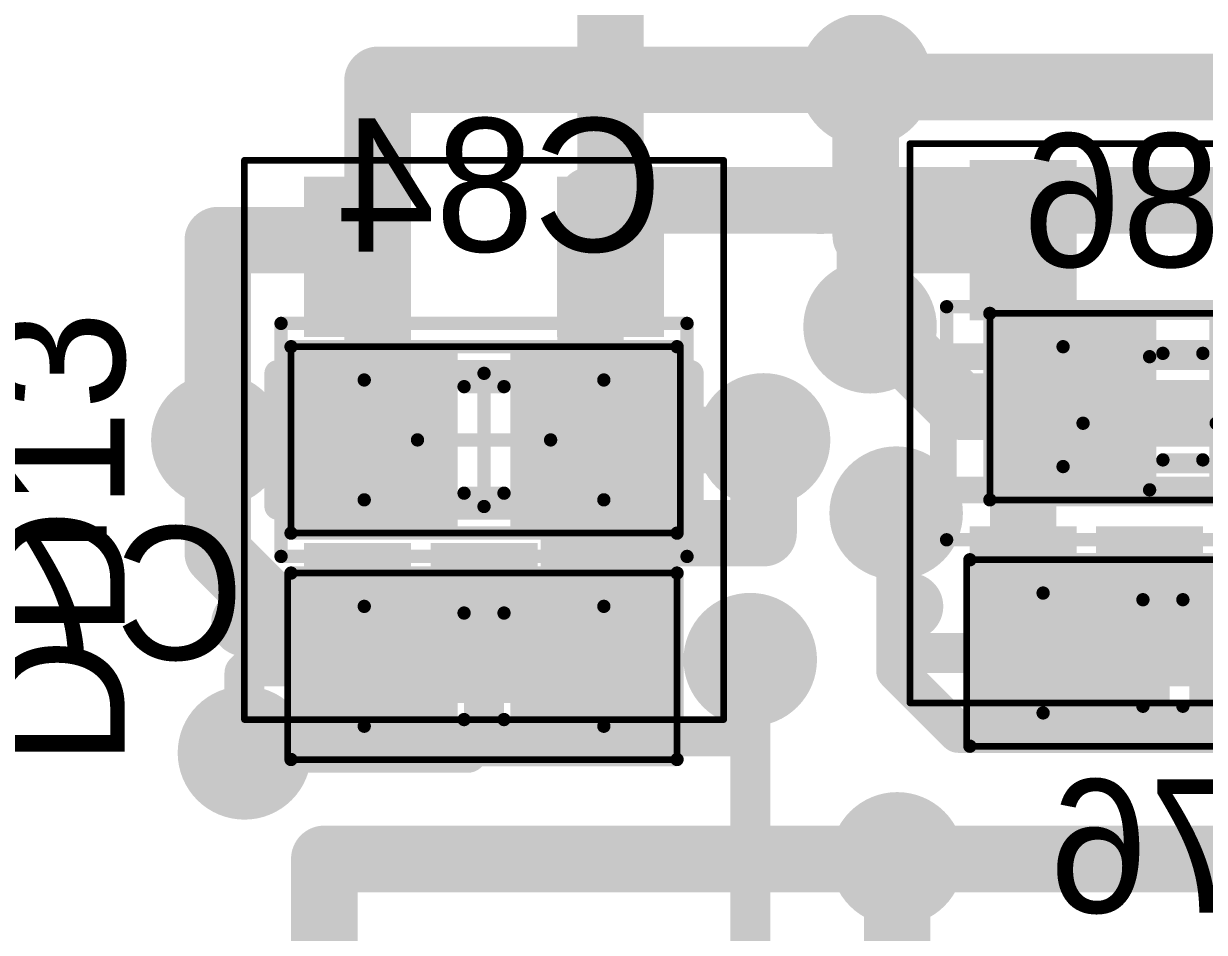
# Model space of a CAD drawing. Header units: millimetres. Extents: x 29 to 180, y 30 to 200.
# Drawn here: x 126.44 to 135.31, y 181.55 to 188.38 of the extents above; entities that cross this region are included whole.
import ezdxf

# ---------------------------------------------------------------- set-up
doc = ezdxf.new("R2010")
doc.units = ezdxf.units.MM
for name, color, linetype in [('BottomLayer', 5, 'Continuous'), ('BottomOverlay', 54, 'Continuous'), ('BottomPaste', 16, 'Continuous'), ('BottomSolder', 6, 'Continuous'), ('Mechanical13', 56, 'Continuous'), ('Mechanical15', 56, 'Continuous'), ('MultiLayer', 9, 'Continuous'), ('TopLayer', 1, 'Continuous'), ('TopOverlay', 2, 'Continuous'), ('TopPaste', 8, 'Continuous'), ('TopSolder', 216, 'Continuous'), ('ViaHoleLayer', 16, 'Continuous')]:
    doc.layers.add(name, color=color, linetype=linetype)

# ---------------------------------------------------------------- blocks, each defined once
blk = doc.blocks.new('SMD_C_0603_B_271')
at = {"layer": 'BottomLayer'}
for points in [[(-1.29999994, 0.5499989), (-1.29999994, -0.5499989), (-0.30000194, 0.5499989), (-0.30000194, -0.5499989)], [(0.2999994, 0.5499989), (0.2999994, -0.5499989), (1.2999974, 0.5499989), (1.2999974, -0.5499989)]]:
    blk.add_solid(points, dxfattribs=at)
at = {"layer": 'BottomOverlay', "const_width": 0.0999998}
for points in [[(-1.44999964, -0.7000011399999999), (-1.44999964, 0.7000011399999999)], [(-1.44999964, 0.7000011399999999), (1.44999964, 0.7000011399999999)], [(1.44999964, -0.7000011399999999), (1.44999964, 0.7000011399999999)], [(-0.1499997, 0.40000174), (0.1499997, 0.40000174)], [(-0.1499997, -0.3999992), (0.1499997, -0.3999992)], [(-1.44999964, -0.7000011399999999), (1.44999964, -0.7000011399999999)]]:
    blk.add_lwpolyline(points, dxfattribs=at)
at = {"layer": 'BottomOverlay', "const_width": 0.0499999}
for points in [[(-1.47499832, 0.7000011399999999, 1), (-1.42500096, 0.7000011399999999, 1)], [(-1.47499832, 0.7000011399999999, 1), (-1.42500096, 0.7000011399999999, 1)], [(1.42500096, 0.7000011399999999, 1), (1.47499832, 0.7000011399999999, 1)], [(1.42500096, 0.7000011399999999, 1), (1.47499832, 0.7000011399999999, 1)], [(-0.17499838, 0.40000174, 1), (-0.12500102, 0.40000174, 1)], [(0.12500102, 0.40000174, 1), (0.17499838, 0.40000174, 1)], [(-0.17499838, -0.3999992, 1), (-0.12500102, -0.3999992, 1)], [(0.12500102, -0.3999992, 1), (0.17499838, -0.3999992, 1)], [(-1.47499832, -0.7000011399999999, 1), (-1.42500096, -0.7000011399999999, 1)], [(-1.47499832, -0.7000011399999999, 1), (-1.42500096, -0.7000011399999999, 1)], [(1.42500096, -0.7000011399999999, 1), (1.47499832, -0.7000011399999999, 1)], [(1.42500096, -0.7000011399999999, 1), (1.47499832, -0.7000011399999999, 1)]]:
    blk.add_lwpolyline(points, format="xyb", close=True, dxfattribs=at)
at = {"layer": 'BottomPaste'}
for points in [[(-1.29999994, 0.5499989), (-1.29999994, -0.5499989), (-0.30000194, 0.5499989), (-0.30000194, -0.5499989)], [(0.2999994, 0.5499989), (0.2999994, -0.5499989), (1.2999974, 0.5499989), (1.2999974, -0.5499989)]]:
    blk.add_solid(points, dxfattribs=at)
at = {"layer": 'BottomSolder'}
for points in [[(-1.40159994, 0.6515989), (-1.40159994, -0.6515989), (-0.19840194, 0.6515989), (-0.19840194, -0.6515989)], [(0.1983994, 0.6515989), (0.1983994, -0.6515989), (1.4015974, 0.6515989), (1.4015974, -0.6515989)]]:
    blk.add_solid(points, dxfattribs=at)
at = {"layer": 'Mechanical13', "const_width": 0.0999998}
for points in [[(-0.90000074, -0.4499991), (-0.90000074, 0.45000164)], [(-0.90000074, 0.45000164), (0.8999982, 0.45000164)], [(0.8999982, -0.4499991), (0.8999982, 0.45000164)], [(-0.90000074, -0.4499991), (0.8999982, -0.4499991)]]:
    blk.add_lwpolyline(points, dxfattribs=at)
at = {"layer": 'Mechanical13', "const_width": 0.0499999}
for points in [[(-0.9249994199999999, 0.45000164, 1), (-0.8750020599999999, 0.45000164, 1)], [(-0.9249994199999999, 0.45000164, 1), (-0.8750020599999999, 0.45000164, 1)], [(0.8749995199999999, 0.45000164, 1), (0.9249968799999999, 0.45000164, 1)], [(0.8749995199999999, 0.45000164, 1), (0.9249968799999999, 0.45000164, 1)], [(-0.9249994199999999, -0.4499991, 1), (-0.8750020599999999, -0.4499991, 1)], [(-0.9249994199999999, -0.4499991, 1), (-0.8750020599999999, -0.4499991, 1)], [(0.8749995199999999, -0.4499991, 1), (0.9249968799999999, -0.4499991, 1)], [(0.8749995199999999, -0.4499991, 1), (0.9249968799999999, -0.4499991, 1)]]:
    blk.add_lwpolyline(points, format="xyb", close=True, dxfattribs=at)
at = {"layer": 'Mechanical15', "const_width": 0.0499999}
for points in [[(-1.47500086, -0.7000011399999999), (-1.47500086, 0.7000011399999999)], [(-1.47500086, 0.7000011399999999), (1.44999964, 0.7000011399999999)], [(1.44999964, -0.7000011399999999), (1.44999964, 0.7000011399999999)], [(-1.47500086, -0.7000011399999999), (1.44999964, -0.7000011399999999)]]:
    blk.add_lwpolyline(points, dxfattribs=at)
at = {"layer": 'Mechanical15', "const_width": 0.02499868}
for points in [[(-1.4875002, 0.7000011399999999, 1), (-1.46250152, 0.7000011399999999, 1)], [(-1.4875002, 0.7000011399999999, 1), (-1.46250152, 0.7000011399999999, 1)], [(1.4375003, 0.7000011399999999, 1), (1.46249898, 0.7000011399999999, 1)], [(1.4375003, 0.7000011399999999, 1), (1.46249898, 0.7000011399999999, 1)], [(-1.4875002, -0.7000011399999999, 1), (-1.46250152, -0.7000011399999999, 1)], [(-1.4875002, -0.7000011399999999, 1), (-1.46250152, -0.7000011399999999, 1)], [(1.4375003, -0.7000011399999999, 1), (1.46249898, -0.7000011399999999, 1)], [(1.4375003, -0.7000011399999999, 1), (1.46249898, -0.7000011399999999, 1)]]:
    blk.add_lwpolyline(points, format="xyb", close=True, dxfattribs=at)
blk = doc.blocks.new('SMD_C_0603_B_276')
at = {"layer": 'BottomLayer'}
for points in [[(-1.29999994, 0.5499989), (-1.29999994, -0.5499989), (-0.30000194, 0.5499989), (-0.30000194, -0.5499989)], [(0.2999994, 0.5499989), (0.2999994, -0.5499989), (1.2999974, 0.5499989), (1.2999974, -0.5499989)]]:
    blk.add_solid(points, dxfattribs=at)
at = {"layer": 'BottomOverlay', "const_width": 0.0999998}
for points in [[(-1.44999964, -0.7000011399999999), (-1.44999964, 0.7000011399999999)], [(-1.44999964, 0.7000011399999999), (1.44999964, 0.7000011399999999)], [(1.44999964, -0.7000011399999999), (1.44999964, 0.7000011399999999)], [(-0.1499997, 0.40000174), (0.1499997, 0.40000174)], [(-0.1499997, -0.3999992), (0.1499997, -0.3999992)], [(-1.44999964, -0.7000011399999999), (1.44999964, -0.7000011399999999)]]:
    blk.add_lwpolyline(points, dxfattribs=at)
at = {"layer": 'BottomOverlay', "const_width": 0.0499999}
for points in [[(-1.47499832, 0.7000011399999999, 1), (-1.42500096, 0.7000011399999999, 1)], [(-1.47499832, 0.7000011399999999, 1), (-1.42500096, 0.7000011399999999, 1)], [(1.42500096, 0.7000011399999999, 1), (1.47499832, 0.7000011399999999, 1)], [(1.42500096, 0.7000011399999999, 1), (1.47499832, 0.7000011399999999, 1)], [(-0.17499838, 0.40000174, 1), (-0.12500102, 0.40000174, 1)], [(0.12500102, 0.40000174, 1), (0.17499838, 0.40000174, 1)], [(-0.17499838, -0.3999992, 1), (-0.12500102, -0.3999992, 1)], [(0.12500102, -0.3999992, 1), (0.17499838, -0.3999992, 1)], [(-1.47499832, -0.7000011399999999, 1), (-1.42500096, -0.7000011399999999, 1)], [(-1.47499832, -0.7000011399999999, 1), (-1.42500096, -0.7000011399999999, 1)], [(1.42500096, -0.7000011399999999, 1), (1.47499832, -0.7000011399999999, 1)], [(1.42500096, -0.7000011399999999, 1), (1.47499832, -0.7000011399999999, 1)]]:
    blk.add_lwpolyline(points, format="xyb", close=True, dxfattribs=at)
at = {"layer": 'BottomPaste'}
for points in [[(-1.29999994, 0.5499989), (-1.29999994, -0.5499989), (-0.30000194, 0.5499989), (-0.30000194, -0.5499989)], [(0.2999994, 0.5499989), (0.2999994, -0.5499989), (1.2999974, 0.5499989), (1.2999974, -0.5499989)]]:
    blk.add_solid(points, dxfattribs=at)
at = {"layer": 'BottomSolder'}
for points in [[(-1.40159994, 0.6515989), (-1.40159994, -0.6515989), (-0.19840194, 0.6515989), (-0.19840194, -0.6515989)], [(0.1983994, 0.6515989), (0.1983994, -0.6515989), (1.4015974, 0.6515989), (1.4015974, -0.6515989)]]:
    blk.add_solid(points, dxfattribs=at)
at = {"layer": 'Mechanical13', "const_width": 0.0999998}
for points in [[(-0.90000074, -0.4499991), (-0.90000074, 0.45000164)], [(-0.90000074, 0.45000164), (0.8999982, 0.45000164)], [(0.8999982, -0.4499991), (0.8999982, 0.45000164)], [(-0.90000074, -0.4499991), (0.8999982, -0.4499991)]]:
    blk.add_lwpolyline(points, dxfattribs=at)
at = {"layer": 'Mechanical13', "const_width": 0.0499999}
for points in [[(-0.9249994199999999, 0.45000164, 1), (-0.8750020599999999, 0.45000164, 1)], [(-0.9249994199999999, 0.45000164, 1), (-0.8750020599999999, 0.45000164, 1)], [(0.8749995199999999, 0.45000164, 1), (0.9249968799999999, 0.45000164, 1)], [(0.8749995199999999, 0.45000164, 1), (0.9249968799999999, 0.45000164, 1)], [(-0.9249994199999999, -0.4499991, 1), (-0.8750020599999999, -0.4499991, 1)], [(-0.9249994199999999, -0.4499991, 1), (-0.8750020599999999, -0.4499991, 1)], [(0.8749995199999999, -0.4499991, 1), (0.9249968799999999, -0.4499991, 1)], [(0.8749995199999999, -0.4499991, 1), (0.9249968799999999, -0.4499991, 1)]]:
    blk.add_lwpolyline(points, format="xyb", close=True, dxfattribs=at)
at = {"layer": 'Mechanical15', "const_width": 0.0499999}
for points in [[(-1.47500086, -0.7000011399999999), (-1.47500086, 0.7000011399999999)], [(-1.47500086, 0.7000011399999999), (1.44999964, 0.7000011399999999)], [(1.44999964, -0.7000011399999999), (1.44999964, 0.7000011399999999)], [(-1.47500086, -0.7000011399999999), (1.44999964, -0.7000011399999999)]]:
    blk.add_lwpolyline(points, dxfattribs=at)
at = {"layer": 'Mechanical15', "const_width": 0.02499868}
for points in [[(-1.4875002, 0.7000011399999999, 1), (-1.46250152, 0.7000011399999999, 1)], [(-1.4875002, 0.7000011399999999, 1), (-1.46250152, 0.7000011399999999, 1)], [(1.4375003, 0.7000011399999999, 1), (1.46249898, 0.7000011399999999, 1)], [(1.4375003, 0.7000011399999999, 1), (1.46249898, 0.7000011399999999, 1)], [(-1.4875002, -0.7000011399999999, 1), (-1.46250152, -0.7000011399999999, 1)], [(-1.4875002, -0.7000011399999999, 1), (-1.46250152, -0.7000011399999999, 1)], [(1.4375003, -0.7000011399999999, 1), (1.46249898, -0.7000011399999999, 1)], [(1.4375003, -0.7000011399999999, 1), (1.46249898, -0.7000011399999999, 1)]]:
    blk.add_lwpolyline(points, format="xyb", close=True, dxfattribs=at)
blk = doc.blocks.new('SMD_C_0603_B_283')
at = {"layer": 'BottomLayer'}
for points in [[(-1.29999994, 0.5499989), (-1.29999994, -0.5499989), (-0.30000194, 0.5499989), (-0.30000194, -0.5499989)], [(0.2999994, 0.5499989), (0.2999994, -0.5499989), (1.2999974, 0.5499989), (1.2999974, -0.5499989)]]:
    blk.add_solid(points, dxfattribs=at)
at = {"layer": 'BottomOverlay', "const_width": 0.0999998}
for points in [[(-1.44999964, 0.7000011399999999), (-1.44999964, -0.7000011399999999)], [(1.44999964, 0.7000011399999999), (-1.44999964, 0.7000011399999999)], [(1.44999964, 0.7000011399999999), (1.44999964, -0.7000011399999999)], [(0.1499997, 0.40000174), (-0.1499997, 0.40000174)], [(0.1499997, -0.3999992), (-0.1499997, -0.3999992)], [(1.44999964, -0.7000011399999999), (-1.44999964, -0.7000011399999999)]]:
    blk.add_lwpolyline(points, dxfattribs=at)
at = {"layer": 'BottomOverlay', "const_width": 0.0499999}
for points in [[(-1.47499832, 0.7000011399999999, 1), (-1.42500096, 0.7000011399999999, 1)], [(-1.47499832, 0.7000011399999999, 1), (-1.42500096, 0.7000011399999999, 1)], [(1.42500096, 0.7000011399999999, 1), (1.47499832, 0.7000011399999999, 1)], [(1.42500096, 0.7000011399999999, 1), (1.47499832, 0.7000011399999999, 1)], [(-0.17499838, 0.40000174, 1), (-0.12500102, 0.40000174, 1)], [(0.12500102, 0.40000174, 1), (0.17499838, 0.40000174, 1)], [(-0.17499838, -0.3999992, 1), (-0.12500102, -0.3999992, 1)], [(0.12500102, -0.3999992, 1), (0.17499838, -0.3999992, 1)], [(-1.47499832, -0.7000011399999999, 1), (-1.42500096, -0.7000011399999999, 1)], [(-1.47499832, -0.7000011399999999, 1), (-1.42500096, -0.7000011399999999, 1)], [(1.42500096, -0.7000011399999999, 1), (1.47499832, -0.7000011399999999, 1)], [(1.42500096, -0.7000011399999999, 1), (1.47499832, -0.7000011399999999, 1)]]:
    blk.add_lwpolyline(points, format="xyb", close=True, dxfattribs=at)
at = {"layer": 'BottomPaste'}
for points in [[(-1.29999994, 0.5499989), (-1.29999994, -0.5499989), (-0.30000194, 0.5499989), (-0.30000194, -0.5499989)], [(0.2999994, 0.5499989), (0.2999994, -0.5499989), (1.2999974, 0.5499989), (1.2999974, -0.5499989)]]:
    blk.add_solid(points, dxfattribs=at)
at = {"layer": 'BottomSolder'}
for points in [[(-1.40159994, 0.6515989), (-1.40159994, -0.6515989), (-0.19840194, 0.6515989), (-0.19840194, -0.6515989)], [(0.1983994, 0.6515989), (0.1983994, -0.6515989), (1.4015974, 0.6515989), (1.4015974, -0.6515989)]]:
    blk.add_solid(points, dxfattribs=at)
at = {"layer": 'Mechanical13', "const_width": 0.0999998}
for points in [[(-0.90000074, 0.45000164), (-0.90000074, -0.4499991)], [(0.8999982, 0.45000164), (-0.90000074, 0.45000164)], [(0.8999982, 0.45000164), (0.8999982, -0.4499991)], [(0.8999982, -0.4499991), (-0.90000074, -0.4499991)]]:
    blk.add_lwpolyline(points, dxfattribs=at)
at = {"layer": 'Mechanical13', "const_width": 0.0499999}
for points in [[(-0.9249994199999999, 0.45000164, 1), (-0.8750020599999999, 0.45000164, 1)], [(-0.9249994199999999, 0.45000164, 1), (-0.8750020599999999, 0.45000164, 1)], [(0.8749995199999999, 0.45000164, 1), (0.9249968799999999, 0.45000164, 1)], [(0.8749995199999999, 0.45000164, 1), (0.9249968799999999, 0.45000164, 1)], [(-0.9249994199999999, -0.4499991, 1), (-0.8750020599999999, -0.4499991, 1)], [(-0.9249994199999999, -0.4499991, 1), (-0.8750020599999999, -0.4499991, 1)], [(0.8749995199999999, -0.4499991, 1), (0.9249968799999999, -0.4499991, 1)], [(0.8749995199999999, -0.4499991, 1), (0.9249968799999999, -0.4499991, 1)]]:
    blk.add_lwpolyline(points, format="xyb", close=True, dxfattribs=at)
at = {"layer": 'Mechanical15', "const_width": 0.0499999}
for points in [[(-1.47500086, 0.7000011399999999), (-1.47500086, -0.7000011399999999)], [(1.44999964, 0.7000011399999999), (-1.47500086, 0.7000011399999999)], [(1.44999964, 0.7000011399999999), (1.44999964, -0.7000011399999999)], [(1.44999964, -0.7000011399999999), (-1.47500086, -0.7000011399999999)]]:
    blk.add_lwpolyline(points, dxfattribs=at)
at = {"layer": 'Mechanical15', "const_width": 0.02499868}
for points in [[(-1.4875002, 0.7000011399999999, 1), (-1.46250152, 0.7000011399999999, 1)], [(-1.4875002, 0.7000011399999999, 1), (-1.46250152, 0.7000011399999999, 1)], [(1.4375003, 0.7000011399999999, 1), (1.46249898, 0.7000011399999999, 1)], [(1.4375003, 0.7000011399999999, 1), (1.46249898, 0.7000011399999999, 1)], [(-1.4875002, -0.7000011399999999, 1), (-1.46250152, -0.7000011399999999, 1)], [(-1.4875002, -0.7000011399999999, 1), (-1.46250152, -0.7000011399999999, 1)], [(1.4375003, -0.7000011399999999, 1), (1.46249898, -0.7000011399999999, 1)], [(1.4375003, -0.7000011399999999, 1), (1.46249898, -0.7000011399999999, 1)]]:
    blk.add_lwpolyline(points, format="xyb", close=True, dxfattribs=at)
blk = doc.blocks.new('SMD_C_0603_B_285')
at = {"layer": 'BottomLayer'}
for points in [[(-1.29999994, 0.5499989), (-1.29999994, -0.5499989), (-0.30000194, 0.5499989), (-0.30000194, -0.5499989)], [(0.2999994, 0.5499989), (0.2999994, -0.5499989), (1.2999974, 0.5499989), (1.2999974, -0.5499989)]]:
    blk.add_solid(points, dxfattribs=at)
at = {"layer": 'BottomOverlay', "const_width": 0.0999998}
for points in [[(-1.44999964, 0.7000011399999999), (-1.44999964, -0.7000011399999999)], [(1.44999964, 0.7000011399999999), (-1.44999964, 0.7000011399999999)], [(1.44999964, 0.7000011399999999), (1.44999964, -0.7000011399999999)], [(0.1499997, 0.40000174), (-0.1499997, 0.40000174)], [(0.1499997, -0.3999992), (-0.1499997, -0.3999992)], [(1.44999964, -0.7000011399999999), (-1.44999964, -0.7000011399999999)]]:
    blk.add_lwpolyline(points, dxfattribs=at)
at = {"layer": 'BottomOverlay', "const_width": 0.0499999}
for points in [[(-1.47499832, 0.7000011399999999, 1), (-1.42500096, 0.7000011399999999, 1)], [(-1.47499832, 0.7000011399999999, 1), (-1.42500096, 0.7000011399999999, 1)], [(1.42500096, 0.7000011399999999, 1), (1.47499832, 0.7000011399999999, 1)], [(1.42500096, 0.7000011399999999, 1), (1.47499832, 0.7000011399999999, 1)], [(-0.17499838, 0.40000174, 1), (-0.12500102, 0.40000174, 1)], [(0.12500102, 0.40000174, 1), (0.17499838, 0.40000174, 1)], [(-0.17499838, -0.3999992, 1), (-0.12500102, -0.3999992, 1)], [(0.12500102, -0.3999992, 1), (0.17499838, -0.3999992, 1)], [(-1.47499832, -0.7000011399999999, 1), (-1.42500096, -0.7000011399999999, 1)], [(-1.47499832, -0.7000011399999999, 1), (-1.42500096, -0.7000011399999999, 1)], [(1.42500096, -0.7000011399999999, 1), (1.47499832, -0.7000011399999999, 1)], [(1.42500096, -0.7000011399999999, 1), (1.47499832, -0.7000011399999999, 1)]]:
    blk.add_lwpolyline(points, format="xyb", close=True, dxfattribs=at)
at = {"layer": 'BottomPaste'}
for points in [[(-1.29999994, 0.5499989), (-1.29999994, -0.5499989), (-0.30000194, 0.5499989), (-0.30000194, -0.5499989)], [(0.2999994, 0.5499989), (0.2999994, -0.5499989), (1.2999974, 0.5499989), (1.2999974, -0.5499989)]]:
    blk.add_solid(points, dxfattribs=at)
at = {"layer": 'BottomSolder'}
for points in [[(-1.40159994, 0.6515989), (-1.40159994, -0.6515989), (-0.19840194, 0.6515989), (-0.19840194, -0.6515989)], [(0.1983994, 0.6515989), (0.1983994, -0.6515989), (1.4015974, 0.6515989), (1.4015974, -0.6515989)]]:
    blk.add_solid(points, dxfattribs=at)
at = {"layer": 'Mechanical13', "const_width": 0.0999998}
for points in [[(-0.90000074, 0.45000164), (-0.90000074, -0.4499991)], [(0.8999982, 0.45000164), (-0.90000074, 0.45000164)], [(0.8999982, 0.45000164), (0.8999982, -0.4499991)], [(0.8999982, -0.4499991), (-0.90000074, -0.4499991)]]:
    blk.add_lwpolyline(points, dxfattribs=at)
at = {"layer": 'Mechanical13', "const_width": 0.0499999}
for points in [[(-0.9249994199999999, 0.45000164, 1), (-0.8750020599999999, 0.45000164, 1)], [(-0.9249994199999999, 0.45000164, 1), (-0.8750020599999999, 0.45000164, 1)], [(0.8749995199999999, 0.45000164, 1), (0.9249968799999999, 0.45000164, 1)], [(0.8749995199999999, 0.45000164, 1), (0.9249968799999999, 0.45000164, 1)], [(-0.9249994199999999, -0.4499991, 1), (-0.8750020599999999, -0.4499991, 1)], [(-0.9249994199999999, -0.4499991, 1), (-0.8750020599999999, -0.4499991, 1)], [(0.8749995199999999, -0.4499991, 1), (0.9249968799999999, -0.4499991, 1)], [(0.8749995199999999, -0.4499991, 1), (0.9249968799999999, -0.4499991, 1)]]:
    blk.add_lwpolyline(points, format="xyb", close=True, dxfattribs=at)
at = {"layer": 'Mechanical15', "const_width": 0.0499999}
for points in [[(-1.47500086, 0.7000011399999999), (-1.47500086, -0.7000011399999999)], [(1.44999964, 0.7000011399999999), (-1.47500086, 0.7000011399999999)], [(1.44999964, 0.7000011399999999), (1.44999964, -0.7000011399999999)], [(1.44999964, -0.7000011399999999), (-1.47500086, -0.7000011399999999)]]:
    blk.add_lwpolyline(points, dxfattribs=at)
at = {"layer": 'Mechanical15', "const_width": 0.02499868}
for points in [[(-1.4875002, 0.7000011399999999, 1), (-1.46250152, 0.7000011399999999, 1)], [(-1.4875002, 0.7000011399999999, 1), (-1.46250152, 0.7000011399999999, 1)], [(1.4375003, 0.7000011399999999, 1), (1.46249898, 0.7000011399999999, 1)], [(1.4375003, 0.7000011399999999, 1), (1.46249898, 0.7000011399999999, 1)], [(-1.4875002, -0.7000011399999999, 1), (-1.46250152, -0.7000011399999999, 1)], [(-1.4875002, -0.7000011399999999, 1), (-1.46250152, -0.7000011399999999, 1)], [(1.4375003, -0.7000011399999999, 1), (1.46249898, -0.7000011399999999, 1)], [(1.4375003, -0.7000011399999999, 1), (1.46249898, -0.7000011399999999, 1)]]:
    blk.add_lwpolyline(points, format="xyb", close=True, dxfattribs=at)
blk = doc.blocks.new('SOT_23_DBV__383')
at = {"layer": 'Mechanical13', "const_width": 0.0999998}
for points in [[(-0.8750020599999999, 1.52500076), (-0.8750020599999999, -1.52499822)], [(-0.8750020599999999, 1.52500076), (0.8749995199999999, 1.52500076)], [(0.8749995199999999, 1.52500076), (0.8749995199999999, -1.52499822)], [(-0.8750020599999999, -1.52499822), (0.8749995199999999, -1.52499822)]]:
    blk.add_lwpolyline(points, dxfattribs=at)
at = {"layer": 'Mechanical13', "const_width": 0.0499999}
for points in [[(-0.90000074, 1.52500076, 1), (-0.85000338, 1.52500076, 1)], [(-0.90000074, 1.52500076, 1), (-0.85000338, 1.52500076, 1)], [(0.85000084, 1.52500076, 1), (0.8999982, 1.52500076, 1)], [(0.85000084, 1.52500076, 1), (0.8999982, 1.52500076, 1)], [(-0.90000074, -1.52499822, 1), (-0.85000338, -1.52499822, 1)], [(-0.90000074, -1.52499822, 1), (-0.85000338, -1.52499822, 1)], [(0.85000084, -1.52499822, 1), (0.8999982, -1.52499822, 1)], [(0.85000084, -1.52499822, 1), (0.8999982, -1.52499822, 1)]]:
    blk.add_lwpolyline(points, format="xyb", close=True, dxfattribs=at)
at = {"layer": 'Mechanical15'}
for points, const_width in [([(-2.10000088, 1.80000148), (-2.10000088, -1.79999894)], 0.0499999), ([(-2.10000088, 1.80000148), (2.09999834, 1.80000148)], 0.0499999), ([(2.09999834, 1.80000148), (2.09999834, -1.79999894)], 0.0499999), ([(0, 0.50000154), (0, -0.499999)], 0.0999998), ([(-0.50000154, 0), (0.499999, 0)], 0.0999998), ([(-2.10000088, -1.79999894), (2.09999834, -1.79999894)], 0.0499999)]:
    blk.add_lwpolyline(points, dxfattribs=dict(at, const_width=const_width))
for points, const_width in [([(-2.11250022, 1.80000148, 1), (-2.08750154, 1.80000148, 1)], 0.02499868), ([(-2.11250022, 1.80000148, 1), (-2.08750154, 1.80000148, 1)], 0.02499868), ([(2.087499, 1.80000148, 1), (2.11249768, 1.80000148, 1)], 0.02499868), ([(2.087499, 1.80000148, 1), (2.11249768, 1.80000148, 1)], 0.02499868), ([(-0.02499868, 0.50000154, 1), (0.02499868, 0.50000154, 1)], 0.0499999), ([(-0.52500022, 0, 1), (-0.47500286, 0, 1)], 0.0499999), ([(0.47500032, 0, 1), (0.52499768, 0, 1)], 0.0499999), ([(-0.02499868, -0.499999, 1), (0.02499868, -0.499999, 1)], 0.0499999), ([(-2.11250022, -1.79999894, 1), (-2.08750154, -1.79999894, 1)], 0.02499868), ([(-2.11250022, -1.79999894, 1), (-2.08750154, -1.79999894, 1)], 0.02499868), ([(2.087499, -1.79999894, 1), (2.11249768, -1.79999894, 1)], 0.02499868), ([(2.087499, -1.79999894, 1), (2.11249768, -1.79999894, 1)], 0.02499868)]:
    blk.add_lwpolyline(points, format="xyb", close=True, dxfattribs=dict(at, const_width=const_width))
at = {"layer": 'TopLayer'}
for points in [[(-0.8750020599999999, 0.6500012399999999), (-0.8750020599999999, 1.25000004), (-1.87500006, 0.6500012399999999), (-1.87500006, 1.25000004)], [(1.87499752, 0.6500012399999999), (1.87499752, 1.25000004), (0.8749995199999999, 0.6500012399999999), (0.8749995199999999, 1.25000004)], [(-0.8750020599999999, -0.2999994), (-0.8750020599999999, 0.2999994), (-1.87500006, -0.2999994), (-1.87500006, 0.2999994)], [(-0.8750020599999999, -1.2499975), (-0.8750020599999999, -0.6499986999999999), (-1.87500006, -1.2499975), (-1.87500006, -0.6499986999999999)], [(1.87499752, -1.2499975), (1.87499752, -0.6499986999999999), (0.8749995199999999, -1.2499975), (0.8749995199999999, -0.6499986999999999)]]:
    blk.add_solid(points, dxfattribs=at)
at = {"layer": 'TopOverlay'}
for points, const_width in [([(-1.25000004, 1.80000148, 1), (-1.50000208, 1.80000148, 1)], 0.2499995), ([(-1.56250132, 1.80000148, 1), (-1.43750284, 1.80000148, 1)], 0.12499848), ([(-1.31249928, 1.80000148, 1), (-1.1875008, 1.80000148, 1)], 0.12499848), ([(-0.55000144, 1.54999944, 1), (-0.45000164, 1.54999944, 1)], 0.0999998), ([(-0.55000144, 1.54999944, 1), (-0.45000164, 1.54999944, 1)], 0.0999998), ([(0.4499991, 1.54999944, 1), (0.5499989, 1.54999944, 1)], 0.0999998), ([(0.4499991, 1.54999944, 1), (0.5499989, 1.54999944, 1)], 0.0999998), ([(-0.55000144, -1.54999944, 1), (-0.45000164, -1.54999944, 1)], 0.0999998), ([(-0.55000144, -1.54999944, 1), (-0.45000164, -1.54999944, 1)], 0.0999998), ([(0.4499991, -1.54999944, 1), (0.5499989, -1.54999944, 1)], 0.0999998), ([(0.4499991, -1.54999944, 1), (0.5499989, -1.54999944, 1)], 0.0999998)]:
    blk.add_lwpolyline(points, format="xyb", close=True, dxfattribs=dict(at, const_width=const_width))
at = {"layer": 'TopOverlay', "const_width": 0.1999996}
for points in [[(-0.50000154, 1.54999944), (0.499999, 1.54999944)], [(-0.50000154, 1.54999944), (-0.50000154, -1.54999944)], [(0.499999, 1.54999944), (0.499999, -1.54999944)], [(-0.50000154, -1.54999944), (0.499999, -1.54999944)]]:
    blk.add_lwpolyline(points, dxfattribs=at)
at = {"layer": 'TopPaste'}
for points in [[(-0.8750020599999999, 0.6500012399999999), (-0.8750020599999999, 1.25000004), (-1.87500006, 0.6500012399999999), (-1.87500006, 1.25000004)], [(1.87499752, 0.6500012399999999), (1.87499752, 1.25000004), (0.8749995199999999, 0.6500012399999999), (0.8749995199999999, 1.25000004)], [(-0.8750020599999999, -0.2999994), (-0.8750020599999999, 0.2999994), (-1.87500006, -0.2999994), (-1.87500006, 0.2999994)], [(-0.8750020599999999, -1.2499975), (-0.8750020599999999, -0.6499986999999999), (-1.87500006, -1.2499975), (-1.87500006, -0.6499986999999999)], [(1.87499752, -1.2499975), (1.87499752, -0.6499986999999999), (0.8749995199999999, -1.2499975), (0.8749995199999999, -0.6499986999999999)]]:
    blk.add_solid(points, dxfattribs=at)
at = {"layer": 'TopSolder'}
for points in [[(-0.77340206, 0.54840124), (-0.77340206, 1.35160004), (-1.97660006, 0.54840124), (-1.97660006, 1.35160004)], [(1.97659752, 0.54840124), (1.97659752, 1.35160004), (0.77339952, 0.54840124), (0.77339952, 1.35160004)], [(-0.77340206, -0.4015994), (-0.77340206, 0.4015994), (-1.97660006, -0.4015994), (-1.97660006, 0.4015994)], [(-0.77340206, -1.3515975), (-0.77340206, -0.5483987), (-1.97660006, -1.3515975), (-1.97660006, -0.5483987)], [(1.97659752, -1.3515975), (1.97659752, -0.5483987), (0.77339952, -1.3515975), (0.77339952, -0.5483987)]]:
    blk.add_solid(points, dxfattribs=at)
blk = doc.blocks.new('SOT_23_DBV__385')
at = {"layer": 'Mechanical13', "const_width": 0.0999998}
for points in [[(-0.8750020599999999, 1.52500076), (-0.8750020599999999, -1.52499822)], [(-0.8750020599999999, 1.52500076), (0.8749995199999999, 1.52500076)], [(0.8749995199999999, 1.52500076), (0.8749995199999999, -1.52499822)], [(-0.8750020599999999, -1.52499822), (0.8749995199999999, -1.52499822)]]:
    blk.add_lwpolyline(points, dxfattribs=at)
at = {"layer": 'Mechanical13', "const_width": 0.0499999}
for points in [[(-0.90000074, 1.52500076, 1), (-0.85000338, 1.52500076, 1)], [(-0.90000074, 1.52500076, 1), (-0.85000338, 1.52500076, 1)], [(0.85000084, 1.52500076, 1), (0.8999982, 1.52500076, 1)], [(0.85000084, 1.52500076, 1), (0.8999982, 1.52500076, 1)], [(-0.90000074, -1.52499822, 1), (-0.85000338, -1.52499822, 1)], [(-0.90000074, -1.52499822, 1), (-0.85000338, -1.52499822, 1)], [(0.85000084, -1.52499822, 1), (0.8999982, -1.52499822, 1)], [(0.85000084, -1.52499822, 1), (0.8999982, -1.52499822, 1)]]:
    blk.add_lwpolyline(points, format="xyb", close=True, dxfattribs=at)
at = {"layer": 'Mechanical15'}
for points, const_width in [([(-2.10000088, 1.80000148), (-2.10000088, -1.79999894)], 0.0499999), ([(-2.10000088, 1.80000148), (2.09999834, 1.80000148)], 0.0499999), ([(2.09999834, 1.80000148), (2.09999834, -1.79999894)], 0.0499999), ([(0, 0.50000154), (0, -0.499999)], 0.0999998), ([(-0.50000154, 0), (0.499999, 0)], 0.0999998), ([(-2.10000088, -1.79999894), (2.09999834, -1.79999894)], 0.0499999)]:
    blk.add_lwpolyline(points, dxfattribs=dict(at, const_width=const_width))
for points, const_width in [([(-2.11250022, 1.80000148, 1), (-2.08750154, 1.80000148, 1)], 0.02499868), ([(-2.11250022, 1.80000148, 1), (-2.08750154, 1.80000148, 1)], 0.02499868), ([(2.087499, 1.80000148, 1), (2.11249768, 1.80000148, 1)], 0.02499868), ([(2.087499, 1.80000148, 1), (2.11249768, 1.80000148, 1)], 0.02499868), ([(-0.02499868, 0.50000154, 1), (0.02499868, 0.50000154, 1)], 0.0499999), ([(-0.52500022, 0, 1), (-0.47500286, 0, 1)], 0.0499999), ([(0.47500032, 0, 1), (0.52499768, 0, 1)], 0.0499999), ([(-0.02499868, -0.499999, 1), (0.02499868, -0.499999, 1)], 0.0499999), ([(-2.11250022, -1.79999894, 1), (-2.08750154, -1.79999894, 1)], 0.02499868), ([(-2.11250022, -1.79999894, 1), (-2.08750154, -1.79999894, 1)], 0.02499868), ([(2.087499, -1.79999894, 1), (2.11249768, -1.79999894, 1)], 0.02499868), ([(2.087499, -1.79999894, 1), (2.11249768, -1.79999894, 1)], 0.02499868)]:
    blk.add_lwpolyline(points, format="xyb", close=True, dxfattribs=dict(at, const_width=const_width))
at = {"layer": 'TopLayer'}
for points in [[(-0.8750020599999999, 0.6500012399999999), (-0.8750020599999999, 1.25000004), (-1.87500006, 0.6500012399999999), (-1.87500006, 1.25000004)], [(1.87499752, 0.6500012399999999), (1.87499752, 1.25000004), (0.8749995199999999, 0.6500012399999999), (0.8749995199999999, 1.25000004)], [(-0.8750020599999999, -0.2999994), (-0.8750020599999999, 0.2999994), (-1.87500006, -0.2999994), (-1.87500006, 0.2999994)], [(-0.8750020599999999, -1.2499975), (-0.8750020599999999, -0.6499986999999999), (-1.87500006, -1.2499975), (-1.87500006, -0.6499986999999999)], [(1.87499752, -1.2499975), (1.87499752, -0.6499986999999999), (0.8749995199999999, -1.2499975), (0.8749995199999999, -0.6499986999999999)]]:
    blk.add_solid(points, dxfattribs=at)
at = {"layer": 'TopOverlay'}
for points, const_width in [([(-1.25000004, 1.80000148, 1), (-1.50000208, 1.80000148, 1)], 0.2499995), ([(-1.56250132, 1.80000148, 1), (-1.43750284, 1.80000148, 1)], 0.12499848), ([(-1.31249928, 1.80000148, 1), (-1.1875008, 1.80000148, 1)], 0.12499848), ([(-0.55000144, 1.54999944, 1), (-0.45000164, 1.54999944, 1)], 0.0999998), ([(-0.55000144, 1.54999944, 1), (-0.45000164, 1.54999944, 1)], 0.0999998), ([(0.4499991, 1.54999944, 1), (0.5499989, 1.54999944, 1)], 0.0999998), ([(0.4499991, 1.54999944, 1), (0.5499989, 1.54999944, 1)], 0.0999998), ([(-0.55000144, -1.54999944, 1), (-0.45000164, -1.54999944, 1)], 0.0999998), ([(-0.55000144, -1.54999944, 1), (-0.45000164, -1.54999944, 1)], 0.0999998), ([(0.4499991, -1.54999944, 1), (0.5499989, -1.54999944, 1)], 0.0999998), ([(0.4499991, -1.54999944, 1), (0.5499989, -1.54999944, 1)], 0.0999998)]:
    blk.add_lwpolyline(points, format="xyb", close=True, dxfattribs=dict(at, const_width=const_width))
at = {"layer": 'TopOverlay', "const_width": 0.1999996}
for points in [[(-0.50000154, 1.54999944), (0.499999, 1.54999944)], [(-0.50000154, 1.54999944), (-0.50000154, -1.54999944)], [(0.499999, 1.54999944), (0.499999, -1.54999944)], [(-0.50000154, -1.54999944), (0.499999, -1.54999944)]]:
    blk.add_lwpolyline(points, dxfattribs=at)
at = {"layer": 'TopPaste'}
for points in [[(-0.8750020599999999, 0.6500012399999999), (-0.8750020599999999, 1.25000004), (-1.87500006, 0.6500012399999999), (-1.87500006, 1.25000004)], [(1.87499752, 0.6500012399999999), (1.87499752, 1.25000004), (0.8749995199999999, 0.6500012399999999), (0.8749995199999999, 1.25000004)], [(-0.8750020599999999, -0.2999994), (-0.8750020599999999, 0.2999994), (-1.87500006, -0.2999994), (-1.87500006, 0.2999994)], [(-0.8750020599999999, -1.2499975), (-0.8750020599999999, -0.6499986999999999), (-1.87500006, -1.2499975), (-1.87500006, -0.6499986999999999)], [(1.87499752, -1.2499975), (1.87499752, -0.6499986999999999), (0.8749995199999999, -1.2499975), (0.8749995199999999, -0.6499986999999999)]]:
    blk.add_solid(points, dxfattribs=at)
at = {"layer": 'TopSolder'}
for points in [[(-0.77340206, 0.54840124), (-0.77340206, 1.35160004), (-1.97660006, 0.54840124), (-1.97660006, 1.35160004)], [(1.97659752, 0.54840124), (1.97659752, 1.35160004), (0.77339952, 0.54840124), (0.77339952, 1.35160004)], [(-0.77340206, -0.4015994), (-0.77340206, 0.4015994), (-1.97660006, -0.4015994), (-1.97660006, 0.4015994)], [(-0.77340206, -1.3515975), (-0.77340206, -0.5483987), (-1.97660006, -1.3515975), (-1.97660006, -0.5483987)], [(1.97659752, -1.3515975), (1.97659752, -0.5483987), (0.77339952, -1.3515975), (0.77339952, -0.5483987)]]:
    blk.add_solid(points, dxfattribs=at)

msp = doc.modelspace()

# ---------------------------------------------------------------- linework, layer by layer
at = {"layer": 'BottomLayer'}
for points, const_width in [([(132.56754792, 187.95399798, 1), (132.96754712, 187.95399798, 1)], 0.3999992), ([(128.9750024, 187.94999748, 1), (129.22499936, 187.94999748, 1)], 0.2499995), ([(128.9750024, 187.94999748, 1), (129.22499936, 187.94999748, 1)], 0.2499995), ([(128.9790029, 187.95399798, 1), (129.22899986, 187.95399798, 1)], 0.2499995), ([(128.9790029, 187.95399798, 1), (129.22899986, 187.95399798, 1)], 0.2499995), ([(132.57500282, 187.90000012, 1), (132.82499978, 187.90000012, 1)], 0.2499995), ([(132.64254904, 187.95399798, 1), (132.892546, 187.95399798, 1)], 0.2499995), ([(130.5749992, 187.04999674, 1), (130.82499616, 187.04999674, 1)], 0.2499995), ([(130.5749992, 187.04999674, 1), (130.82499616, 187.04999674, 1)], 0.2499995), ([(132.29655278, 187.04999674, 1), (132.54654974, 187.04999674, 1)], 0.2499995), ([(132.29655278, 187.04999674, 1), (132.54654974, 187.04999674, 1)], 0.2499995), ([(132.29655278, 187.04999674, 1), (132.54654974, 187.04999674, 1)], 0.2499995), ([(132.30055328, 187.04599624, 1), (132.55055024, 187.04599624, 1)], 0.2499995), ([(132.6000015, 186.10000118, 1), (133.0000007, 186.10000118, 1)], 0.3999992), ([(132.67500262, 186.10000118, 1), (132.92499958, 186.10000118, 1)], 0.2499995), ([(132.74945256, 186.10000118, 1), (132.99944952, 186.10000118, 1)], 0.2499995), ([(132.74945256, 186.10000118, 1), (132.99944952, 186.10000118, 1)], 0.2499995), ([(133.34944628, 185.50000746, 1), (133.59944324, 185.50000746, 1)], 0.2499995), ([(133.34944628, 185.50000746, 1), (133.59944324, 185.50000746, 1)], 0.2499995), ([(134.22500206, 185.50000746, 1), (134.47499902, 185.50000746, 1)], 0.2499995), ([(127.70000114, 185.2499978, 1), (128.10000034, 185.2499978, 1)], 0.3999992), ([(128.91249808, 185.25000796, 1), (129.2874986, 185.25000796, 1)], 0.37500052), ([(128.91250062, 185.2500105, 1), (129.28750114, 185.2500105, 1)], 0.37500052), ([(130.51249742, 185.25000796, 1), (130.88749794, 185.25000796, 1)], 0.37500052), ([(131.80000056, 185.25000796, 1), (132.19999976, 185.25000796, 1)], 0.3999992), ([(127.77500226, 185.2499978, 1), (128.02499922, 185.2499978, 1)], 0.2499995), ([(127.77501242, 185.25000796, 1), (128.02500938, 185.25000796, 1)], 0.2499995), ([(127.77501242, 185.25000796, 1), (128.02500938, 185.25000796, 1)], 0.2499995), ([(128.97499986, 185.25000796, 1), (129.22499682, 185.25000796, 1)], 0.2499995), ([(128.9750024, 185.2500105, 1), (129.22499936, 185.2500105, 1)], 0.2499995), ([(130.5749992, 185.25000796, 1), (130.82499616, 185.25000796, 1)], 0.2499995), ([(130.5749992, 185.25000796, 1), (130.82499616, 185.25000796, 1)], 0.2499995), ([(131.87500168, 185.25000796, 1), (132.12499864, 185.25000796, 1)], 0.2499995), ([(132.7960006, 184.70000144, 1), (133.1959998, 184.70000144, 1)], 0.3999992), ([(132.92100162, 184.70000144, 1), (133.07099878, 184.70000144, 1)], 0.1499997), ([(132.92500212, 184.69600094, 1), (133.07499928, 184.69600094, 1)], 0.1499997), ([(132.92500212, 184.69600094, 1), (133.07499928, 184.69600094, 1)], 0.1499997), ([(131.69979756, 183.59969376, 1), (132.09979676, 183.59969376, 1)], 0.3999992), ([(130.51249742, 183.5500012, 1), (130.88749794, 183.5500012, 1)], 0.37500052), ([(130.51249742, 183.5500012, 1), (130.88749794, 183.5500012, 1)], 0.37500052), ([(130.51249996, 183.54999866, 1), (130.88750048, 183.54999866, 1)], 0.37500052), ([(133.8750053, 183.64999846, 1), (134.12500226, 183.64999846, 1)], 0.2499995), ([(134.07500236, 183.64999846, 1), (134.32499932, 183.64999846, 1)], 0.2499995), ([(132.92500212, 183.7040014, 1), (133.07499928, 183.7040014, 1)], 0.1499997), ([(132.92500212, 183.7040014, 1), (133.07499928, 183.7040014, 1)], 0.1499997), ([(132.97900506, 183.64999846, 1), (133.12900222, 183.64999846, 1)], 0.1499997), ([(132.97900506, 183.64999846, 1), (133.12900222, 183.64999846, 1)], 0.1499997), ([(133.9750051, 183.54999866, 1), (134.22500206, 183.54999866, 1)], 0.2499995), ([(133.9250052, 183.64999846, 1), (134.07500236, 183.64999846, 1)], 0.1499997), ([(133.9250052, 183.64999846, 1), (134.07500236, 183.64999846, 1)], 0.1499997), ([(133.9750051, 183.54999866, 1), (134.22500206, 183.54999866, 1)], 0.2499995), ([(134.07500236, 183.54999866, 1), (134.32499932, 183.54999866, 1)], 0.2499995), ([(134.07500236, 183.54999866, 1), (134.32499932, 183.54999866, 1)], 0.2499995), ([(134.12500226, 183.64999846, 1), (134.27499942, 183.64999846, 1)], 0.1499997), ([(131.82479858, 183.59969376, 1), (131.97479574, 183.59969376, 1)], 0.1499997), ([(128.02500176, 183.5000013, 1), (128.17499892, 183.5000013, 1)], 0.1499997), ([(128.02500176, 183.5000013, 1), (128.17499892, 183.5000013, 1)], 0.1499997), ([(128.07499912, 183.54999866, 1), (128.22499628, 183.54999866, 1)], 0.1499997), ([(128.07499912, 183.54999866, 1), (128.22499628, 183.54999866, 1)], 0.1499997), ([(129.0250023, 183.54999866, 1), (129.17499946, 183.54999866, 1)], 0.1499997), ([(127.90000074, 182.89999996, 1), (128.29999994, 182.89999996, 1)], 0.3999992), ([(128.02500176, 182.89999996, 1), (128.17499892, 182.89999996, 1)], 0.1499997), ([(132.80369934, 182.1036998, 1), (133.20369854, 182.1036998, 1)], 0.3999992), ([(132.87870046, 182.1036998, 1), (133.12869742, 182.1036998, 1)], 0.2499995)]:
    msp.add_lwpolyline(points, format="xyb", close=True, dxfattribs=dict(at, const_width=const_width))
for points, const_width in [([(129.10000088, 187.94999748), (129.10400138, 187.95399798)], 0.499999), ([(129.10000088, 185.2500105), (129.10000088, 187.94999748)], 0.499999), ([(129.10400138, 187.95399798), (132.76754752, 187.95399798)], 0.499999), ([(132.7000013, 187.90000012), (139.70000254, 187.90000012)], 0.499999), ([(130.69999768, 185.25000796), (130.69999768, 187.04999674)], 0.499999), ([(130.69999768, 187.04999674), (132.42155126, 187.04999674)], 0.499999), ([(132.42155126, 187.04999674), (132.42555176, 187.04599624)], 0.499999), ([(132.42155126, 187.04999674), (135.90000506, 187.04999674)], 0.499999), ([(132.8000011, 186.10000118), (132.87445104, 186.10000118)], 0.499999), ([(132.87445104, 186.10000118), (133.47444476, 185.50000746)], 0.499999), ([(133.47444476, 185.50000746), (134.35000054, 185.50000746)], 0.499999), ([(129.09999834, 185.25000796), (129.10000088, 185.2500105)], 0.75000104), ([(130.69999768, 183.5500012), (130.69999768, 185.25000796)], 0.75000104), ([(127.90000074, 185.2499978), (127.9000109, 185.25000796)], 0.499999), ([(127.9000109, 185.25000796), (129.09999834, 185.25000796)], 0.499999), ([(130.69999768, 185.25000796), (132.00000016, 185.25000796)], 0.499999), ([(132.9960002, 184.70000144), (133.0000007, 184.69600094)], 0.2999994), ([(133.0000007, 183.7040014), (133.0000007, 184.69600094)], 0.2999994), ([(130.69999768, 183.5500012), (130.70000022, 183.54999866)], 0.75000104), ([(134.00000378, 183.64999846), (134.10000358, 183.54999866)], 0.499999), ([(134.20000084, 183.54999866), (134.20000084, 183.64999846)], 0.499999), ([(133.0000007, 183.7040014), (133.05400364, 183.64999846)], 0.2999994), ([(133.05400364, 183.64999846), (134.00000378, 183.64999846)], 0.2999994), ([(134.10000358, 183.54999866), (134.20000084, 183.54999866)], 0.499999), ([(134.00000378, 183.64999846), (134.20000084, 183.64999846)], 0.2999994), ([(131.89979716, 179.80020428), (131.89979716, 183.59969376)], 0.2999994), ([(128.10000034, 183.5000013), (128.1499977, 183.54999866)], 0.2999994), ([(128.10000034, 182.89999996), (128.10000034, 183.5000013)], 0.2999994), ([(128.1499977, 183.54999866), (129.10000088, 183.54999866)], 0.2999994), ([(133.00369894, 179.85369668), (133.00369894, 182.1036998)], 0.499999)]:
    msp.add_lwpolyline(points, dxfattribs=dict(at, const_width=const_width))
at = {"layer": 'BottomSolder', "const_width": 0.5015992}
for points in [[(132.51674792, 187.95399798, 1), (133.01834712, 187.95399798, 1)], [(132.5492015, 186.10000118, 1), (133.0508007, 186.10000118, 1)], [(127.64920114, 185.2499978, 1), (128.15080034, 185.2499978, 1)], [(131.74920056, 185.25000796, 1), (132.25079976, 185.25000796, 1)], [(132.7452006, 184.70000144, 1), (133.2467998, 184.70000144, 1)], [(131.64899756, 183.59969376, 1), (132.15059676, 183.59969376, 1)], [(127.84920074, 182.89999996, 1), (128.35079994, 182.89999996, 1)], [(132.75289934, 182.1036998, 1), (133.25449854, 182.1036998, 1)]]:
    msp.add_lwpolyline(points, format="xyb", close=True, dxfattribs=at)
at = {"layer": 'MultiLayer', "const_width": 0.3999992}
for points in [[(132.56754792, 187.95399798, 1), (132.96754712, 187.95399798, 1)], [(132.6000015, 186.10000118, 1), (133.0000007, 186.10000118, 1)], [(127.70000114, 185.2499978, 1), (128.10000034, 185.2499978, 1)], [(131.80000056, 185.25000796, 1), (132.19999976, 185.25000796, 1)], [(132.7960006, 184.70000144, 1), (133.1959998, 184.70000144, 1)], [(131.69979756, 183.59969376, 1), (132.09979676, 183.59969376, 1)], [(127.90000074, 182.89999996, 1), (128.29999994, 182.89999996, 1)], [(132.80369934, 182.1036998, 1), (133.20369854, 182.1036998, 1)]]:
    msp.add_lwpolyline(points, format="xyb", close=True, dxfattribs=at)
at = {"layer": 'TopLayer'}
for points, const_width in [([(130.84999484, 186.62500648), (130.84999484, 188.94999548)], 0.499999), ([(132.76754752, 186.78245092), (132.76754752, 187.95399798)], 0.499999), ([(127.90000074, 186.7500075), (128.9499961, 186.7500075)], 0.499999), ([(127.90000074, 185.2499978), (127.90000074, 186.7500075)], 0.499999), ([(128.9499961, 186.62500648), (128.9499961, 186.7500075)], 0.499999), ([(132.76754752, 186.78245092), (132.8000011, 186.74999734)], 0.499999), ([(132.8000011, 186.74999734), (133.94998864, 186.74999734)], 0.499999), ([(132.8000011, 186.10000118), (132.8000011, 186.74999734)], 0.499999), ([(133.94998864, 186.74999734), (133.9499988, 186.7500075)], 0.499999), ([(133.9499988, 185.4499974), (135.99999978, 185.4499974)], 0.499999), ([(133.9499988, 184.00000792), (133.9499988, 185.4499974)], 0.499999), ([(127.90000074, 184.40000204), (127.90000074, 185.2499978)], 0.499999), ([(132.00000016, 184.5499992), (132.00000016, 185.25000796)], 0.499999), ([(130.84999484, 183.8750069), (130.84999484, 184.5499992)], 0.499999), ([(130.84999484, 184.5499992), (132.00000016, 184.5499992)], 0.499999), ([(132.9960002, 183.51761112), (132.9960002, 184.70000144)], 0.2999994), ([(127.90000074, 184.40000204), (128.42499588, 183.8750069)], 0.499999), ([(128.42499588, 183.8750069), (128.9499961, 183.8750069)], 0.499999), ([(134.89999944, 183.04999712), (134.89999944, 184.00000792)], 0.2999994), ([(129.89999674, 183.02500606), (129.89999674, 183.8750069)], 0.2999994), ([(131.80000056, 183.6000011), (131.89948982, 183.6000011)], 0.2999994), ([(131.89948982, 183.6000011), (131.89979716, 183.59969376)], 0.2999994), ([(131.89979716, 183.0997989), (131.89979716, 183.59969376)], 0.2999994), ([(132.9960002, 183.51761112), (133.4636142, 183.04999712)], 0.2999994), ([(131.82500432, 183.02500606), (131.89979716, 183.0997989)], 0.2999994), ([(133.4636142, 183.04999712), (134.89999944, 183.04999712)], 0.2999994), ([(134.89999944, 183.04999712), (136.97499656, 183.04999712)], 0.2999994), ([(129.77499064, 182.89999996), (129.89999674, 183.02500606)], 0.2999994), ([(129.89999674, 183.02500606), (131.82500432, 183.02500606)], 0.2999994), ([(128.10000034, 182.89999996), (129.77499064, 182.89999996)], 0.2999994), ([(128.70000168, 181.00000122), (128.70000168, 182.1036998)], 0.499999), ([(128.70000168, 182.1036998), (133.00369894, 182.1036998)], 0.499999), ([(133.00369894, 182.1036998), (143.00000102, 182.1036998)], 0.499999)]:
    msp.add_lwpolyline(points, dxfattribs=dict(at, const_width=const_width))
for points, const_width in [([(132.56754792, 187.95399798, 1), (132.96754712, 187.95399798, 1)], 0.3999992), ([(132.64254904, 187.95399798, 1), (132.892546, 187.95399798, 1)], 0.2499995), ([(127.77500226, 186.7500075, 1), (128.02499922, 186.7500075, 1)], 0.2499995), ([(127.77500226, 186.7500075, 1), (128.02499922, 186.7500075, 1)], 0.2499995), ([(128.82499762, 186.7500075, 1), (129.07499458, 186.7500075, 1)], 0.2499995), ([(128.82499762, 186.7500075, 1), (129.07499458, 186.7500075, 1)], 0.2499995), ([(132.64254904, 186.78245092, 1), (132.892546, 186.78245092, 1)], 0.2499995), ([(132.64254904, 186.78245092, 1), (132.892546, 186.78245092, 1)], 0.2499995), ([(132.67500262, 186.74999734, 1), (132.92499958, 186.74999734, 1)], 0.2499995), ([(132.67500262, 186.74999734, 1), (132.92499958, 186.74999734, 1)], 0.2499995), ([(132.67500262, 186.74999734, 1), (132.92499958, 186.74999734, 1)], 0.2499995), ([(133.82499016, 186.74999734, 1), (134.07498712, 186.74999734, 1)], 0.2499995), ([(133.82499016, 186.74999734, 1), (134.07498712, 186.74999734, 1)], 0.2499995), ([(133.82500032, 186.7500075, 1), (134.07499728, 186.7500075, 1)], 0.2499995), ([(128.82499762, 186.62500648, 1), (129.07499458, 186.62500648, 1)], 0.2499995), ([(130.72499636, 186.62500648, 1), (130.97499332, 186.62500648, 1)], 0.2499995), ([(132.6000015, 186.10000118, 1), (133.0000007, 186.10000118, 1)], 0.3999992), ([(132.67500262, 186.10000118, 1), (132.92499958, 186.10000118, 1)], 0.2499995), ([(133.82500032, 185.4499974, 1), (134.07499728, 185.4499974, 1)], 0.2499995), ([(133.82500032, 185.4499974, 1), (134.07499728, 185.4499974, 1)], 0.2499995), ([(127.70000114, 185.2499978, 1), (128.10000034, 185.2499978, 1)], 0.3999992), ([(131.80000056, 185.25000796, 1), (132.19999976, 185.25000796, 1)], 0.3999992), ([(127.77500226, 185.2499978, 1), (128.02499922, 185.2499978, 1)], 0.2499995), ([(127.77500226, 185.2499978, 1), (128.02499922, 185.2499978, 1)], 0.2499995), ([(131.87500168, 185.25000796, 1), (132.12499864, 185.25000796, 1)], 0.2499995), ([(132.7960006, 184.70000144, 1), (133.1959998, 184.70000144, 1)], 0.3999992), ([(130.72499636, 184.5499992, 1), (130.97499332, 184.5499992, 1)], 0.2499995), ([(130.72499636, 184.5499992, 1), (130.97499332, 184.5499992, 1)], 0.2499995), ([(131.87500168, 184.5499992, 1), (132.12499864, 184.5499992, 1)], 0.2499995), ([(131.87500168, 184.5499992, 1), (132.12499864, 184.5499992, 1)], 0.2499995), ([(132.92100162, 184.70000144, 1), (133.07099878, 184.70000144, 1)], 0.1499997), ([(127.77500226, 184.40000204, 1), (128.02499922, 184.40000204, 1)], 0.2499995), ([(127.77500226, 184.40000204, 1), (128.02499922, 184.40000204, 1)], 0.2499995), ([(133.82500032, 184.00000792, 1), (134.07499728, 184.00000792, 1)], 0.2499995), ([(128.2999974, 183.8750069, 1), (128.54999436, 183.8750069, 1)], 0.2499995), ([(128.2999974, 183.8750069, 1), (128.54999436, 183.8750069, 1)], 0.2499995), ([(128.82499762, 183.8750069, 1), (129.07499458, 183.8750069, 1)], 0.2499995), ([(130.72499636, 183.8750069, 1), (130.97499332, 183.8750069, 1)], 0.2499995), ([(134.82500086, 184.00000792, 1), (134.97499802, 184.00000792, 1)], 0.1499997), ([(129.82499816, 183.8750069, 1), (129.97499532, 183.8750069, 1)], 0.1499997), ([(131.69979756, 183.59969376, 1), (132.09979676, 183.59969376, 1)], 0.3999992), ([(131.72500198, 183.6000011, 1), (131.87499914, 183.6000011, 1)], 0.1499997), ([(131.82449124, 183.6000011, 1), (131.9744884, 183.6000011, 1)], 0.1499997), ([(131.82449124, 183.6000011, 1), (131.9744884, 183.6000011, 1)], 0.1499997), ([(131.82479858, 183.59969376, 1), (131.97479574, 183.59969376, 1)], 0.1499997), ([(131.82479858, 183.59969376, 1), (131.97479574, 183.59969376, 1)], 0.1499997), ([(132.92100162, 183.51761112, 1), (133.07099878, 183.51761112, 1)], 0.1499997), ([(132.92100162, 183.51761112, 1), (133.07099878, 183.51761112, 1)], 0.1499997), ([(127.90000074, 182.89999996, 1), (128.29999994, 182.89999996, 1)], 0.3999992), ([(131.82479858, 183.0997989, 1), (131.97479574, 183.0997989, 1)], 0.1499997), ([(131.82479858, 183.0997989, 1), (131.97479574, 183.0997989, 1)], 0.1499997), ([(133.38861562, 183.04999712, 1), (133.53861278, 183.04999712, 1)], 0.1499997), ([(133.38861562, 183.04999712, 1), (133.53861278, 183.04999712, 1)], 0.1499997), ([(134.82500086, 183.04999712, 1), (134.97499802, 183.04999712, 1)], 0.1499997), ([(134.82500086, 183.04999712, 1), (134.97499802, 183.04999712, 1)], 0.1499997), ([(134.82500086, 183.04999712, 1), (134.97499802, 183.04999712, 1)], 0.1499997), ([(129.82499816, 183.02500606, 1), (129.97499532, 183.02500606, 1)], 0.1499997), ([(129.82499816, 183.02500606, 1), (129.97499532, 183.02500606, 1)], 0.1499997), ([(129.82499816, 183.02500606, 1), (129.97499532, 183.02500606, 1)], 0.1499997), ([(131.75000574, 183.02500606, 1), (131.9000029, 183.02500606, 1)], 0.1499997), ([(131.75000574, 183.02500606, 1), (131.9000029, 183.02500606, 1)], 0.1499997), ([(128.02500176, 182.89999996, 1), (128.17499892, 182.89999996, 1)], 0.1499997), ([(129.69999206, 182.89999996, 1), (129.84998922, 182.89999996, 1)], 0.1499997), ([(129.69999206, 182.89999996, 1), (129.84998922, 182.89999996, 1)], 0.1499997), ([(132.80369934, 182.1036998, 1), (133.20369854, 182.1036998, 1)], 0.3999992), ([(128.5750032, 182.1036998, 1), (128.82500016, 182.1036998, 1)], 0.2499995), ([(128.5750032, 182.1036998, 1), (128.82500016, 182.1036998, 1)], 0.2499995), ([(132.87870046, 182.1036998, 1), (133.12869742, 182.1036998, 1)], 0.2499995), ([(132.87870046, 182.1036998, 1), (133.12869742, 182.1036998, 1)], 0.2499995)]:
    msp.add_lwpolyline(points, format="xyb", close=True, dxfattribs=dict(at, const_width=const_width))
at = {"layer": 'TopSolder', "const_width": 0.5015992}
for points in [[(132.51674792, 187.95399798, 1), (133.01834712, 187.95399798, 1)], [(132.5492015, 186.10000118, 1), (133.0508007, 186.10000118, 1)], [(127.64920114, 185.2499978, 1), (128.15080034, 185.2499978, 1)], [(131.74920056, 185.25000796, 1), (132.25079976, 185.25000796, 1)], [(132.7452006, 184.70000144, 1), (133.2467998, 184.70000144, 1)], [(131.64899756, 183.59969376, 1), (132.15059676, 183.59969376, 1)], [(127.84920074, 182.89999996, 1), (128.35079994, 182.89999996, 1)], [(132.75289934, 182.1036998, 1), (133.25449854, 182.1036998, 1)]]:
    msp.add_lwpolyline(points, format="xyb", close=True, dxfattribs=at)
at = {"layer": 'ViaHoleLayer', "const_width": 0.2499995}
for points in [[(132.64254904, 187.95399798, 1), (132.892546, 187.95399798, 1)], [(132.67500262, 186.10000118, 1), (132.92499958, 186.10000118, 1)], [(127.77500226, 185.2499978, 1), (128.02499922, 185.2499978, 1)], [(131.87500168, 185.25000796, 1), (132.12499864, 185.25000796, 1)], [(132.87100172, 184.70000144, 1), (133.12099868, 184.70000144, 1)], [(131.77479868, 183.59969376, 1), (132.02479564, 183.59969376, 1)], [(127.97500186, 182.89999996, 1), (128.22499882, 182.89999996, 1)], [(132.87870046, 182.1036998, 1), (133.12869742, 182.1036998, 1)]]:
    msp.add_lwpolyline(points, format="xyb", close=True, dxfattribs=at)

# ---------------------------------------------------------------- block references
for name, p, rotation in [('SOT_23_DBV__385', (134.89999944, 185.37500898), 90), ('SOT_23_DBV__383', (129.89999674, 185.25000796), 90), ('SMD_C_0603_B_285', (135.14999894, 185.50000746), 180), ('SMD_C_0603_B_283', (129.89999674, 185.25000796), 180), ('SMD_C_0603_B_271', (129.90000182, 183.54999866), 360)]:
    msp.add_blockref(name, p, dxfattribs=dict(rotation=rotation))
msp.add_blockref('SMD_C_0603_B_276', (135.00000178, 183.64999846))

# ---------------------------------------------------------------- texts
at = {"layer": 'BottomOverlay', "text_generation_flag": 2}
for s, p in [('C84', (131.2418, 186.6646)), ('C86', (136.40000152, 186.54999774)), ('C70', (128.10000034, 183.6000011)), ('C76', (136.60000112, 181.69999982))]:
    msp.add_text(s, height=1.00000054, dxfattribs=at).set_placement(p)
at = {"layer": 'TopOverlay'}
msp.add_text('DD13', height=1.00000054, rotation=90, dxfattribs=at).set_placement((127.20000214, 182.80000016))

doc.saveas('drawing.dxf')
